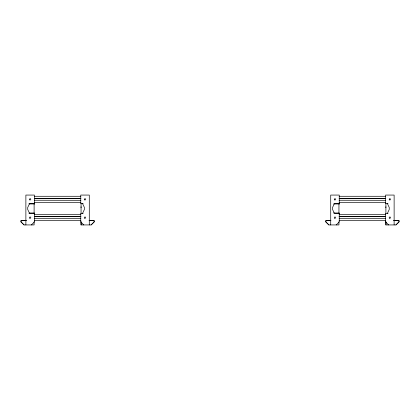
<?xml version="1.0" encoding="UTF-8"?>
<svg xmlns="http://www.w3.org/2000/svg" width="420" height="420" viewBox="0 0 420 420"><rect width="100%" height="100%" fill="white"/><g stroke="black" fill="none" stroke-linecap="round" stroke-linejoin="round"><path stroke-width="0.63" d="M29.316 203.963L34.414 203.963L34.414 203.6L28.928 203.6M89.282 220.668L94.159 220.673L94.159 221.891L91.114 224.936L81.055 224.936L81.055 221.886M81.055 207.727L81.055 206.771M333.517 203.963L339.25 203.963L339.25 203.6L334.373 203.6L332.546 207.501L332.546 209.449L334.373 213.355L339.25 213.355M393.514 220.668L399 220.673L399 221.891L395.95 224.936L385.891 224.936L385.891 221.886M385.891 207.727L385.891 206.771M29.537 203.6L27.704 207.501L27.704 209.449L29.537 213.355M82.577 213.355L84.404 209.449L84.404 207.501L82.577 203.6M387.419 213.355L389.245 209.449L389.245 207.501L387.419 203.6M31.364 224.936L34.414 221.891L34.414 212.987L29.316 212.987M91.114 224.936L94.159 221.891L94.159 220.673L89.03 220.668M336.205 224.936L339.25 221.891L339.25 212.987L333.517 212.987M395.95 224.936L399 221.891L399 220.673L393.866 220.668M34.309 196.282L80.855 196.282M339.145 196.282L385.691 196.282M34.309 200.246L80.855 200.309M339.145 200.246L385.691 200.309M34.309 202.377L80.855 202.377M339.145 202.377L385.691 202.377M83.186 203.6L80.75 203.6L80.75 195.064L89.282 195.064L89.282 224.936M388.028 203.6L385.586 203.6L385.586 195.064L394.123 195.064L394.123 224.936M28.928 213.355L34.414 213.355M83.186 213.355L80.75 213.355L80.75 221.891L83.795 224.936M388.028 213.355L385.586 213.355L385.586 221.891L388.637 224.936M34.309 214.573L80.855 214.573M339.145 214.573L385.691 214.573M34.309 216.647L80.855 216.647M339.145 216.647L385.691 216.647M34.309 216.704L80.855 216.704M339.145 216.704L385.691 216.704M34.309 218.537L80.855 218.594M339.145 218.537L385.691 218.594M26.486 220.668L21 220.673L21 221.891L24.05 224.936L34.109 224.936L34.109 221.692M26.135 220.668L21 220.673L21 221.891L24.05 224.936M34.309 220.668L80.855 220.668M330.971 220.668L325.841 220.673L325.841 221.891L328.886 224.936L338.945 224.936L338.945 221.692M339.145 220.668L385.691 220.668M330.719 220.668L325.841 220.673L325.841 221.891L328.886 224.936M385.891 203.506L385.891 213.355M385.891 221.692L385.891 224.936M339.25 203.963L339.25 195.064L330.719 195.064L330.719 224.936M338.945 203.6L338.945 213.355M81.055 203.506L81.055 213.355M81.055 221.692L81.055 224.936M34.414 203.963L34.414 195.064L25.877 195.064L25.877 224.936M34.109 203.6L34.109 213.355M80.855 198.356L34.309 198.356L80.855 198.418M385.691 198.356L339.145 198.356L385.691 198.418M84.698 218.174A0.64 0.64 0 0 0 85.654 217.623A0.64 0.64 0 0 0 84.698 217.066A0.64 0.64 0 0 0 84.698 218.174M84.698 199.883A0.64 0.64 0 0 0 85.654 199.332A0.64 0.64 0 0 0 84.698 198.776A0.64 0.64 0 0 0 84.698 199.883M29.825 218.174A0.64 0.64 0 0 0 30.786 217.623A0.64 0.64 0 0 0 29.825 217.066A0.64 0.64 0 0 0 29.825 218.174M29.825 199.883A0.64 0.64 0 0 0 30.786 199.332A0.64 0.64 0 0 0 29.825 198.776A0.64 0.64 0 0 0 29.825 199.883M389.534 218.174A0.64 0.64 0 0 0 390.495 217.623A0.64 0.64 0 0 0 389.534 217.066A0.64 0.64 0 0 0 389.534 218.174M389.534 199.883A0.64 0.64 0 0 0 390.495 199.332A0.64 0.64 0 0 0 389.534 198.776A0.64 0.64 0 0 0 389.534 199.883M334.661 218.174A0.64 0.64 0 0 0 335.622 217.623A0.64 0.64 0 0 0 334.661 217.066A0.64 0.64 0 0 0 334.661 218.174M334.661 199.883A0.64 0.64 0 0 0 335.622 199.332A0.64 0.64 0 0 0 334.661 198.776A0.64 0.64 0 0 0 334.661 199.883"/></g></svg>
